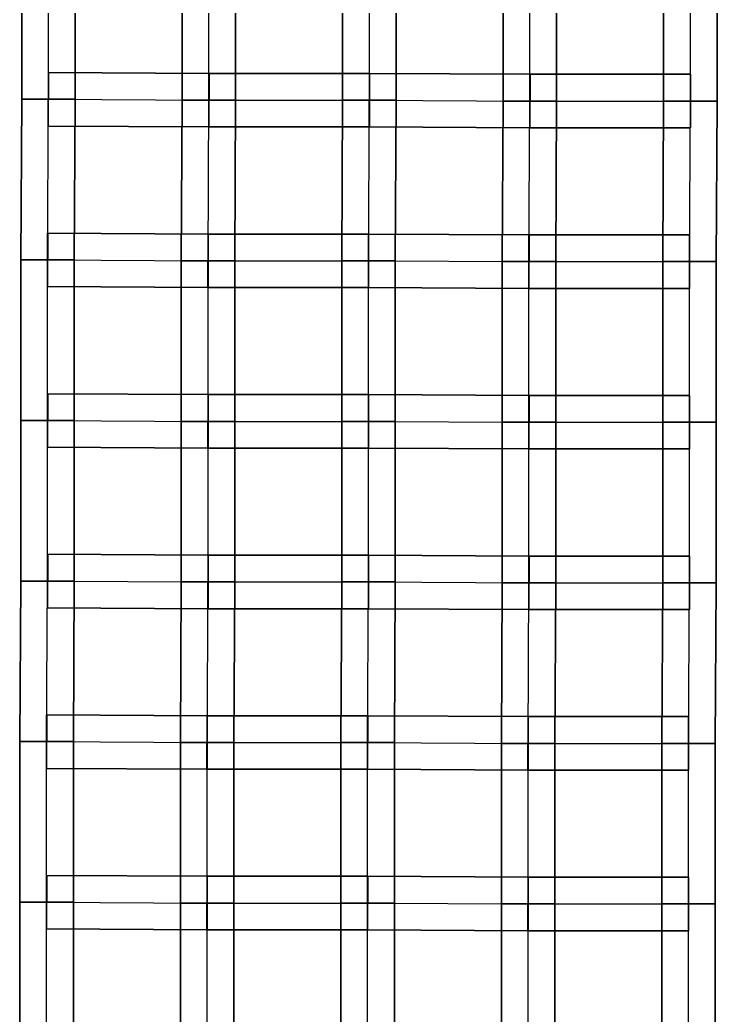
# Model space of a CAD drawing. Extents: x -300 to 609, y -118 to 2027.
# Drawn here: x -298.2 to -220, y 844.6 to 956.2 of the extents above; entities that cross this region are included whole.
import ezdxf

# ---------------------------------------------------------------- set-up
doc = ezdxf.new("R2010")
doc.units = 0

msp = doc.modelspace()

# ---------------------------------------------------------------- linework, layer by layer
at = {"layer": 'TUNNELS'}
for points in [[(-298, 947.3, -1.5), (-292, 947.3, -1.5), (-292, 965.3, -1.5), (-298, 965.3, -1.5)], [(-292, 947.3, 1.5), (-298, 947.3, 1.5), (-298, 965.3, 1.5), (-292, 965.3, 1.5)], [(-298, 947.3, 1.5), (-298, 947.3, -1.5), (-298, 965.3, -1.5), (-298, 965.3, 1.5)], [(-292, 947.3, -1.5), (-292, 947.3, 1.5), (-292, 965.3, 1.5), (-292, 965.3, -1.5)], [(-280, 947.2, -1.5), (-274, 947.2, -1.5), (-274, 965.2, -1.5), (-280, 965.2, -1.5)], [(-274, 947.2, 1.5), (-280, 947.2, 1.5), (-280, 965.2, 1.5), (-274, 965.2, 1.5)], [(-280, 947.2, 1.5), (-280, 947.2, -1.5), (-280, 965.2, -1.5), (-280, 965.2, 1.5)], [(-274, 947.2, -1.5), (-274, 947.2, 1.5), (-274, 965.2, 1.5), (-274, 965.2, -1.5)], [(-262, 947.2, -1.5), (-256, 947.2, -1.5), (-256, 965.2, -1.5), (-262, 965.2, -1.5)], [(-256, 947.2, 1.5), (-262, 947.2, 1.5), (-262, 965.2, 1.5), (-256, 965.2, 1.5)], [(-262, 947.2, 1.5), (-262, 947.2, -1.5), (-262, 965.2, -1.5), (-262, 965.2, 1.5)], [(-256, 947.2, -1.5), (-256, 947.2, 1.5), (-256, 965.2, 1.5), (-256, 965.2, -1.5)], [(-244, 947.1, -1.5), (-238, 947.1, -1.5), (-238, 965.1, -1.5), (-244, 965.1, -1.5)], [(-238, 947.1, 1.5), (-244, 947.1, 1.5), (-244, 965.1, 1.5), (-238, 965.1, 1.5)], [(-244, 947.1, 1.5), (-244, 947.1, -1.5), (-244, 965.1, -1.5), (-244, 965.1, 1.5)], [(-238, 947.1, -1.5), (-238, 947.1, 1.5), (-238, 965.1, 1.5), (-238, 965.1, -1.5)], [(-226, 947.1, -1.5), (-220, 947.1, -1.5), (-220, 965.1, -1.5), (-226, 965.1, -1.5)], [(-220, 947.1, 1.5), (-226, 947.1, 1.5), (-226, 965.1, 1.5), (-220, 965.1, 1.5)], [(-226, 947.1, 1.5), (-226, 947.1, -1.5), (-226, 965.1, -1.5), (-226, 965.1, 1.5)], [(-220, 947.1, -1.5), (-220, 947.1, 1.5), (-220, 965.1, 1.5), (-220, 965.1, -1.5)], [(-294.9833, 950.3, -1.5), (-295.0167, 944.3, -1.5), (-277.0167, 944.2, -1.5), (-276.9833, 950.2, -1.5)], [(-295.0167, 944.3, 1.5), (-294.9833, 950.3, 1.5), (-276.9833, 950.2, 1.5), (-277.0167, 944.2, 1.5)], [(-294.9833, 950.3, -1.5), (-295.0167, 944.3, -1.5), (-295.0167, 944.3, 1.5), (-294.9833, 950.3, 1.5)], [(-294.9833, 950.3, 1.5), (-294.9833, 950.3, -1.5), (-276.9833, 950.2, -1.5), (-276.9833, 950.2, 1.5)], [(-276.9833, 950.2, -1.5), (-276.9833, 950.2, 1.5), (-277.0167, 944.2, 1.5), (-277.0167, 944.2, -1.5)], [(-277, 950.2, -1.5), (-277, 944.2, -1.5), (-259, 944.2, -1.5), (-259, 950.2, -1.5)], [(-277, 944.2, 1.5), (-277, 950.2, 1.5), (-259, 950.2, 1.5), (-259, 944.2, 1.5)], [(-277, 950.2, 1.5), (-277, 950.2, -1.5), (-259, 950.2, -1.5), (-259, 950.2, 1.5)], [(-277, 950.2, -1.5), (-277, 944.2, -1.5), (-277, 944.2, 1.5), (-277, 950.2, 1.5)], [(-258.9833, 950.2, -1.5), (-259.0167, 944.2, -1.5), (-241.0167, 944.1, -1.5), (-240.9833, 950.1, -1.5)], [(-259.0167, 944.2, 1.5), (-258.9833, 950.2, 1.5), (-240.9833, 950.1, 1.5), (-241.0167, 944.1, 1.5)], [(-258.9833, 950.2, -1.5), (-259.0167, 944.2, -1.5), (-259.0167, 944.2, 1.5), (-258.9833, 950.2, 1.5)], [(-259, 950.2, -1.5), (-259, 950.2, 1.5), (-259, 944.2, 1.5), (-259, 944.2, -1.5)], [(-258.9833, 950.2, 1.5), (-258.9833, 950.2, -1.5), (-240.9833, 950.1, -1.5), (-240.9833, 950.1, 1.5)], [(-240.9833, 950.1, -1.5), (-240.9833, 950.1, 1.5), (-241.0167, 944.1, 1.5), (-241.0167, 944.1, -1.5)], [(-241, 950.1, -1.5), (-241, 944.1, -1.5), (-223, 944.1, -1.5), (-223, 950.1, -1.5)], [(-241, 944.1, 1.5), (-241, 950.1, 1.5), (-223, 950.1, 1.5), (-223, 944.1, 1.5)], [(-241, 950.1, 1.5), (-241, 950.1, -1.5), (-223, 950.1, -1.5), (-223, 950.1, 1.5)], [(-241, 950.1, -1.5), (-241, 944.1, -1.5), (-241, 944.1, 1.5), (-241, 950.1, 1.5)], [(-223, 950.1, -1.5), (-223, 950.1, 1.5), (-223, 944.1, 1.5), (-223, 944.1, -1.5)], [(-298.1, 929.3167, -1.5), (-292.1, 929.2833, -1.5), (-292, 947.2833, -1.5), (-298, 947.3167, -1.5)], [(-292.1, 929.2833, 1.5), (-298.1, 929.3167, 1.5), (-298, 947.3167, 1.5), (-292, 947.2833, 1.5)], [(-298.1, 929.3167, 1.5), (-298.1, 929.3167, -1.5), (-298, 947.3167, -1.5), (-298, 947.3167, 1.5)], [(-298, 947.3167, -1.5), (-298, 947.3167, 1.5), (-292, 947.2833, 1.5), (-292, 947.2833, -1.5)], [(-298, 947.3, -1.5), (-292, 947.3, -1.5), (-292, 947.3, 1.5), (-298, 947.3, 1.5)], [(-292.1, 929.2833, -1.5), (-292.1, 929.2833, 1.5), (-292, 947.2833, 1.5), (-292, 947.2833, -1.5)], [(-280.1, 929.2167, -1.5), (-274.1, 929.1833, -1.5), (-274, 947.1833, -1.5), (-280, 947.2167, -1.5)], [(-274.1, 929.1833, 1.5), (-280.1, 929.2167, 1.5), (-280, 947.2167, 1.5), (-274, 947.1833, 1.5)], [(-280.1, 929.2167, 1.5), (-280.1, 929.2167, -1.5), (-280, 947.2167, -1.5), (-280, 947.2167, 1.5)], [(-280, 947.2167, -1.5), (-280, 947.2167, 1.5), (-274, 947.1833, 1.5), (-274, 947.1833, -1.5)], [(-280, 947.2, -1.5), (-274, 947.2, -1.5), (-274, 947.2, 1.5), (-280, 947.2, 1.5)], [(-274.1, 929.1833, -1.5), (-274.1, 929.1833, 1.5), (-274, 947.1833, 1.5), (-274, 947.1833, -1.5)], [(-262.1, 929.2167, -1.5), (-256.1, 929.1833, -1.5), (-256, 947.1833, -1.5), (-262, 947.2167, -1.5)], [(-256.1, 929.1833, 1.5), (-262.1, 929.2167, 1.5), (-262, 947.2167, 1.5), (-256, 947.1833, 1.5)], [(-262.1, 929.2167, 1.5), (-262.1, 929.2167, -1.5), (-262, 947.2167, -1.5), (-262, 947.2167, 1.5)], [(-262, 947.2167, -1.5), (-262, 947.2167, 1.5), (-256, 947.1833, 1.5), (-256, 947.1833, -1.5)], [(-262, 947.2, -1.5), (-256, 947.2, -1.5), (-256, 947.2, 1.5), (-262, 947.2, 1.5)], [(-256.1, 929.1833, -1.5), (-256.1, 929.1833, 1.5), (-256, 947.1833, 1.5), (-256, 947.1833, -1.5)], [(-244.1, 929.1167, -1.5), (-238.1, 929.0833, -1.5), (-238, 947.0833, -1.5), (-244, 947.1167, -1.5)], [(-238.1, 929.0833, 1.5), (-244.1, 929.1167, 1.5), (-244, 947.1167, 1.5), (-238, 947.0833, 1.5)], [(-244.1, 929.1167, 1.5), (-244.1, 929.1167, -1.5), (-244, 947.1167, -1.5), (-244, 947.1167, 1.5)], [(-244, 947.1167, -1.5), (-244, 947.1167, 1.5), (-238, 947.0833, 1.5), (-238, 947.0833, -1.5)], [(-244, 947.1, -1.5), (-238, 947.1, -1.5), (-238, 947.1, 1.5), (-244, 947.1, 1.5)], [(-238.1, 929.0833, -1.5), (-238.1, 929.0833, 1.5), (-238, 947.0833, 1.5), (-238, 947.0833, -1.5)], [(-226.1, 929.1167, -1.5), (-220.1, 929.0833, -1.5), (-220, 947.0833, -1.5), (-226, 947.1167, -1.5)], [(-220.1, 929.0833, 1.5), (-226.1, 929.1167, 1.5), (-226, 947.1167, 1.5), (-220, 947.0833, 1.5)], [(-226.1, 929.1167, 1.5), (-226.1, 929.1167, -1.5), (-226, 947.1167, -1.5), (-226, 947.1167, 1.5)], [(-226, 947.1167, -1.5), (-226, 947.1167, 1.5), (-220, 947.0833, 1.5), (-220, 947.0833, -1.5)], [(-226, 947.1, -1.5), (-220, 947.1, -1.5), (-220, 947.1, 1.5), (-226, 947.1, 1.5)], [(-220.1, 929.0833, -1.5), (-220.1, 929.0833, 1.5), (-220, 947.0833, 1.5), (-220, 947.0833, -1.5)], [(-295.0167, 944.3, -1.5), (-295.0167, 944.3, 1.5), (-277.0167, 944.2, 1.5), (-277.0167, 944.2, -1.5)], [(-277, 944.2, -1.5), (-277, 944.2, 1.5), (-259, 944.2, 1.5), (-259, 944.2, -1.5)], [(-259.0167, 944.2, -1.5), (-259.0167, 944.2, 1.5), (-241.0167, 944.1, 1.5), (-241.0167, 944.1, -1.5)], [(-241, 944.1, -1.5), (-241, 944.1, 1.5), (-223, 944.1, 1.5), (-223, 944.1, -1.5)], [(-295.0833, 932.3, -1.5), (-295.1167, 926.3, -1.5), (-277.1167, 926.2, -1.5), (-277.0833, 932.2, -1.5)], [(-295.1167, 926.3, 1.5), (-295.0833, 932.3, 1.5), (-277.0833, 932.2, 1.5), (-277.1167, 926.2, 1.5)], [(-295.0833, 932.3, -1.5), (-295.1167, 926.3, -1.5), (-295.1167, 926.3, 1.5), (-295.0833, 932.3, 1.5)], [(-295.0833, 932.3, 1.5), (-295.0833, 932.3, -1.5), (-277.0833, 932.2, -1.5), (-277.0833, 932.2, 1.5)], [(-277.0833, 932.2, -1.5), (-277.0833, 932.2, 1.5), (-277.1167, 926.2, 1.5), (-277.1167, 926.2, -1.5)], [(-277.1, 932.2, -1.5), (-277.1, 926.2, -1.5), (-259.1, 926.2, -1.5), (-259.1, 932.2, -1.5)], [(-277.1, 926.2, 1.5), (-277.1, 932.2, 1.5), (-259.1, 932.2, 1.5), (-259.1, 926.2, 1.5)], [(-277.1, 932.2, 1.5), (-277.1, 932.2, -1.5), (-259.1, 932.2, -1.5), (-259.1, 932.2, 1.5)], [(-277.1, 932.2, -1.5), (-277.1, 926.2, -1.5), (-277.1, 926.2, 1.5), (-277.1, 932.2, 1.5)], [(-259.0833, 932.2, -1.5), (-259.1167, 926.2, -1.5), (-241.1167, 926.1, -1.5), (-241.0833, 932.1, -1.5)], [(-259.1167, 926.2, 1.5), (-259.0833, 932.2, 1.5), (-241.0833, 932.1, 1.5), (-241.1167, 926.1, 1.5)], [(-259.0833, 932.2, -1.5), (-259.1167, 926.2, -1.5), (-259.1167, 926.2, 1.5), (-259.0833, 932.2, 1.5)], [(-259.1, 932.2, -1.5), (-259.1, 932.2, 1.5), (-259.1, 926.2, 1.5), (-259.1, 926.2, -1.5)], [(-259.0833, 932.2, 1.5), (-259.0833, 932.2, -1.5), (-241.0833, 932.1, -1.5), (-241.0833, 932.1, 1.5)], [(-241.0833, 932.1, -1.5), (-241.0833, 932.1, 1.5), (-241.1167, 926.1, 1.5), (-241.1167, 926.1, -1.5)], [(-241.1, 932.1, -1.5), (-241.1, 926.1, -1.5), (-223.1, 926.1, -1.5), (-223.1, 932.1, -1.5)], [(-241.1, 926.1, 1.5), (-241.1, 932.1, 1.5), (-223.1, 932.1, 1.5), (-223.1, 926.1, 1.5)], [(-241.1, 932.1, 1.5), (-241.1, 932.1, -1.5), (-223.1, 932.1, -1.5), (-223.1, 932.1, 1.5)], [(-241.1, 932.1, -1.5), (-241.1, 926.1, -1.5), (-241.1, 926.1, 1.5), (-241.1, 932.1, 1.5)], [(-223.1, 932.1, -1.5), (-223.1, 932.1, 1.5), (-223.1, 926.1, 1.5), (-223.1, 926.1, -1.5)], [(-298.1, 929.3167, -1.5), (-292.1, 929.2833, -1.5), (-292.1, 929.2833, 1.5), (-298.1, 929.3167, 1.5)], [(-298.1, 911.3, -1.5), (-292.1, 911.3, -1.5), (-292.1, 929.3, -1.5), (-298.1, 929.3, -1.5)], [(-292.1, 911.3, 1.5), (-298.1, 911.3, 1.5), (-298.1, 929.3, 1.5), (-292.1, 929.3, 1.5)], [(-298.1, 911.3, 1.5), (-298.1, 911.3, -1.5), (-298.1, 929.3, -1.5), (-298.1, 929.3, 1.5)], [(-298.1, 929.3, -1.5), (-298.1, 929.3, 1.5), (-292.1, 929.3, 1.5), (-292.1, 929.3, -1.5)], [(-292.1, 911.3, -1.5), (-292.1, 911.3, 1.5), (-292.1, 929.3, 1.5), (-292.1, 929.3, -1.5)], [(-280.1, 929.2167, -1.5), (-274.1, 929.1833, -1.5), (-274.1, 929.1833, 1.5), (-280.1, 929.2167, 1.5)], [(-280.1, 911.2, -1.5), (-274.1, 911.2, -1.5), (-274.1, 929.2, -1.5), (-280.1, 929.2, -1.5)], [(-274.1, 911.2, 1.5), (-280.1, 911.2, 1.5), (-280.1, 929.2, 1.5), (-274.1, 929.2, 1.5)], [(-280.1, 911.2, 1.5), (-280.1, 911.2, -1.5), (-280.1, 929.2, -1.5), (-280.1, 929.2, 1.5)], [(-280.1, 929.2, -1.5), (-280.1, 929.2, 1.5), (-274.1, 929.2, 1.5), (-274.1, 929.2, -1.5)], [(-274.1, 911.2, -1.5), (-274.1, 911.2, 1.5), (-274.1, 929.2, 1.5), (-274.1, 929.2, -1.5)], [(-262.1, 929.2167, -1.5), (-256.1, 929.1833, -1.5), (-256.1, 929.1833, 1.5), (-262.1, 929.2167, 1.5)], [(-262.1, 911.2, -1.5), (-256.1, 911.2, -1.5), (-256.1, 929.2, -1.5), (-262.1, 929.2, -1.5)], [(-256.1, 911.2, 1.5), (-262.1, 911.2, 1.5), (-262.1, 929.2, 1.5), (-256.1, 929.2, 1.5)], [(-262.1, 911.2, 1.5), (-262.1, 911.2, -1.5), (-262.1, 929.2, -1.5), (-262.1, 929.2, 1.5)], [(-262.1, 929.2, -1.5), (-262.1, 929.2, 1.5), (-256.1, 929.2, 1.5), (-256.1, 929.2, -1.5)], [(-256.1, 911.2, -1.5), (-256.1, 911.2, 1.5), (-256.1, 929.2, 1.5), (-256.1, 929.2, -1.5)], [(-244.1, 929.1167, -1.5), (-238.1, 929.0833, -1.5), (-238.1, 929.0833, 1.5), (-244.1, 929.1167, 1.5)], [(-244.1, 911.1, -1.5), (-238.1, 911.1, -1.5), (-238.1, 929.1, -1.5), (-244.1, 929.1, -1.5)], [(-238.1, 911.1, 1.5), (-244.1, 911.1, 1.5), (-244.1, 929.1, 1.5), (-238.1, 929.1, 1.5)], [(-244.1, 911.1, 1.5), (-244.1, 911.1, -1.5), (-244.1, 929.1, -1.5), (-244.1, 929.1, 1.5)], [(-244.1, 929.1, -1.5), (-244.1, 929.1, 1.5), (-238.1, 929.1, 1.5), (-238.1, 929.1, -1.5)], [(-238.1, 911.1, -1.5), (-238.1, 911.1, 1.5), (-238.1, 929.1, 1.5), (-238.1, 929.1, -1.5)], [(-226.1, 929.1167, -1.5), (-220.1, 929.0833, -1.5), (-220.1, 929.0833, 1.5), (-226.1, 929.1167, 1.5)], [(-226.1, 911.1, -1.5), (-220.1, 911.1, -1.5), (-220.1, 929.1, -1.5), (-226.1, 929.1, -1.5)], [(-220.1, 911.1, 1.5), (-226.1, 911.1, 1.5), (-226.1, 929.1, 1.5), (-220.1, 929.1, 1.5)], [(-226.1, 911.1, 1.5), (-226.1, 911.1, -1.5), (-226.1, 929.1, -1.5), (-226.1, 929.1, 1.5)], [(-226.1, 929.1, -1.5), (-226.1, 929.1, 1.5), (-220.1, 929.1, 1.5), (-220.1, 929.1, -1.5)], [(-220.1, 911.1, -1.5), (-220.1, 911.1, 1.5), (-220.1, 929.1, 1.5), (-220.1, 929.1, -1.5)], [(-295.1167, 926.3, -1.5), (-295.1167, 926.3, 1.5), (-277.1167, 926.2, 1.5), (-277.1167, 926.2, -1.5)], [(-277.1, 926.2, -1.5), (-277.1, 926.2, 1.5), (-259.1, 926.2, 1.5), (-259.1, 926.2, -1.5)], [(-259.1167, 926.2, -1.5), (-259.1167, 926.2, 1.5), (-241.1167, 926.1, 1.5), (-241.1167, 926.1, -1.5)], [(-241.1, 926.1, -1.5), (-241.1, 926.1, 1.5), (-223.1, 926.1, 1.5), (-223.1, 926.1, -1.5)], [(-295.0833, 914.3, -1.5), (-295.1167, 908.3, -1.5), (-277.1167, 908.2, -1.5), (-277.0833, 914.2, -1.5)], [(-295.1167, 908.3, 1.5), (-295.0833, 914.3, 1.5), (-277.0833, 914.2, 1.5), (-277.1167, 908.2, 1.5)], [(-295.0833, 914.3, -1.5), (-295.1167, 908.3, -1.5), (-295.1167, 908.3, 1.5), (-295.0833, 914.3, 1.5)], [(-295.0833, 914.3, 1.5), (-295.0833, 914.3, -1.5), (-277.0833, 914.2, -1.5), (-277.0833, 914.2, 1.5)], [(-277.0833, 914.2, -1.5), (-277.0833, 914.2, 1.5), (-277.1167, 908.2, 1.5), (-277.1167, 908.2, -1.5)], [(-277.1, 914.2, -1.5), (-277.1, 908.2, -1.5), (-259.1, 908.2, -1.5), (-259.1, 914.2, -1.5)], [(-277.1, 908.2, 1.5), (-277.1, 914.2, 1.5), (-259.1, 914.2, 1.5), (-259.1, 908.2, 1.5)], [(-277.1, 914.2, 1.5), (-277.1, 914.2, -1.5), (-259.1, 914.2, -1.5), (-259.1, 914.2, 1.5)], [(-277.1, 914.2, -1.5), (-277.1, 908.2, -1.5), (-277.1, 908.2, 1.5), (-277.1, 914.2, 1.5)], [(-259.0833, 914.2, -1.5), (-259.1167, 908.2, -1.5), (-241.1167, 908.1, -1.5), (-241.0833, 914.1, -1.5)], [(-259.1167, 908.2, 1.5), (-259.0833, 914.2, 1.5), (-241.0833, 914.1, 1.5), (-241.1167, 908.1, 1.5)], [(-259.0833, 914.2, -1.5), (-259.1167, 908.2, -1.5), (-259.1167, 908.2, 1.5), (-259.0833, 914.2, 1.5)], [(-259.1, 914.2, -1.5), (-259.1, 914.2, 1.5), (-259.1, 908.2, 1.5), (-259.1, 908.2, -1.5)], [(-259.0833, 914.2, 1.5), (-259.0833, 914.2, -1.5), (-241.0833, 914.1, -1.5), (-241.0833, 914.1, 1.5)], [(-241.0833, 914.1, -1.5), (-241.0833, 914.1, 1.5), (-241.1167, 908.1, 1.5), (-241.1167, 908.1, -1.5)], [(-241.1, 914.1, -1.5), (-241.1, 908.1, -1.5), (-223.1, 908.1, -1.5), (-223.1, 914.1, -1.5)], [(-241.1, 908.1, 1.5), (-241.1, 914.1, 1.5), (-223.1, 914.1, 1.5), (-223.1, 908.1, 1.5)], [(-241.1, 914.1, 1.5), (-241.1, 914.1, -1.5), (-223.1, 914.1, -1.5), (-223.1, 914.1, 1.5)], [(-241.1, 914.1, -1.5), (-241.1, 908.1, -1.5), (-241.1, 908.1, 1.5), (-241.1, 914.1, 1.5)], [(-223.1, 914.1, -1.5), (-223.1, 914.1, 1.5), (-223.1, 908.1, 1.5), (-223.1, 908.1, -1.5)], [(-298.1, 893.3, -1.5), (-292.1, 893.3, -1.5), (-292.1, 911.3, -1.5), (-298.1, 911.3, -1.5)], [(-292.1, 893.3, 1.5), (-298.1, 893.3, 1.5), (-298.1, 911.3, 1.5), (-292.1, 911.3, 1.5)], [(-298.1, 893.3, 1.5), (-298.1, 893.3, -1.5), (-298.1, 911.3, -1.5), (-298.1, 911.3, 1.5)], [(-298.1, 911.3, -1.5), (-298.1, 911.3, 1.5), (-292.1, 911.3, 1.5), (-292.1, 911.3, -1.5)], [(-298.1, 911.3, -1.5), (-292.1, 911.3, -1.5), (-292.1, 911.3, 1.5), (-298.1, 911.3, 1.5)], [(-292.1, 893.3, -1.5), (-292.1, 893.3, 1.5), (-292.1, 911.3, 1.5), (-292.1, 911.3, -1.5)], [(-280.1, 893.2, -1.5), (-274.1, 893.2, -1.5), (-274.1, 911.2, -1.5), (-280.1, 911.2, -1.5)], [(-274.1, 893.2, 1.5), (-280.1, 893.2, 1.5), (-280.1, 911.2, 1.5), (-274.1, 911.2, 1.5)], [(-280.1, 893.2, 1.5), (-280.1, 893.2, -1.5), (-280.1, 911.2, -1.5), (-280.1, 911.2, 1.5)], [(-280.1, 911.2, -1.5), (-280.1, 911.2, 1.5), (-274.1, 911.2, 1.5), (-274.1, 911.2, -1.5)], [(-280.1, 911.2, -1.5), (-274.1, 911.2, -1.5), (-274.1, 911.2, 1.5), (-280.1, 911.2, 1.5)], [(-274.1, 893.2, -1.5), (-274.1, 893.2, 1.5), (-274.1, 911.2, 1.5), (-274.1, 911.2, -1.5)], [(-262.1, 893.2, -1.5), (-256.1, 893.2, -1.5), (-256.1, 911.2, -1.5), (-262.1, 911.2, -1.5)], [(-256.1, 893.2, 1.5), (-262.1, 893.2, 1.5), (-262.1, 911.2, 1.5), (-256.1, 911.2, 1.5)], [(-262.1, 893.2, 1.5), (-262.1, 893.2, -1.5), (-262.1, 911.2, -1.5), (-262.1, 911.2, 1.5)], [(-262.1, 911.2, -1.5), (-262.1, 911.2, 1.5), (-256.1, 911.2, 1.5), (-256.1, 911.2, -1.5)], [(-262.1, 911.2, -1.5), (-256.1, 911.2, -1.5), (-256.1, 911.2, 1.5), (-262.1, 911.2, 1.5)], [(-256.1, 893.2, -1.5), (-256.1, 893.2, 1.5), (-256.1, 911.2, 1.5), (-256.1, 911.2, -1.5)], [(-244.1, 893.1, -1.5), (-238.1, 893.1, -1.5), (-238.1, 911.1, -1.5), (-244.1, 911.1, -1.5)], [(-238.1, 893.1, 1.5), (-244.1, 893.1, 1.5), (-244.1, 911.1, 1.5), (-238.1, 911.1, 1.5)], [(-244.1, 893.1, 1.5), (-244.1, 893.1, -1.5), (-244.1, 911.1, -1.5), (-244.1, 911.1, 1.5)], [(-244.1, 911.1, -1.5), (-244.1, 911.1, 1.5), (-238.1, 911.1, 1.5), (-238.1, 911.1, -1.5)], [(-244.1, 911.1, -1.5), (-238.1, 911.1, -1.5), (-238.1, 911.1, 1.5), (-244.1, 911.1, 1.5)], [(-238.1, 893.1, -1.5), (-238.1, 893.1, 1.5), (-238.1, 911.1, 1.5), (-238.1, 911.1, -1.5)], [(-226.1, 893.1, -1.5), (-220.1, 893.1, -1.5), (-220.1, 911.1, -1.5), (-226.1, 911.1, -1.5)], [(-220.1, 893.1, 1.5), (-226.1, 893.1, 1.5), (-226.1, 911.1, 1.5), (-220.1, 911.1, 1.5)], [(-226.1, 893.1, 1.5), (-226.1, 893.1, -1.5), (-226.1, 911.1, -1.5), (-226.1, 911.1, 1.5)], [(-226.1, 911.1, -1.5), (-226.1, 911.1, 1.5), (-220.1, 911.1, 1.5), (-220.1, 911.1, -1.5)], [(-226.1, 911.1, -1.5), (-220.1, 911.1, -1.5), (-220.1, 911.1, 1.5), (-226.1, 911.1, 1.5)], [(-220.1, 893.1, -1.5), (-220.1, 893.1, 1.5), (-220.1, 911.1, 1.5), (-220.1, 911.1, -1.5)], [(-295.1167, 908.3, -1.5), (-295.1167, 908.3, 1.5), (-277.1167, 908.2, 1.5), (-277.1167, 908.2, -1.5)], [(-277.1, 908.2, -1.5), (-277.1, 908.2, 1.5), (-259.1, 908.2, 1.5), (-259.1, 908.2, -1.5)], [(-259.1167, 908.2, -1.5), (-259.1167, 908.2, 1.5), (-241.1167, 908.1, 1.5), (-241.1167, 908.1, -1.5)], [(-241.1, 908.1, -1.5), (-241.1, 908.1, 1.5), (-223.1, 908.1, 1.5), (-223.1, 908.1, -1.5)], [(-295.0833, 896.3, -1.5), (-295.1167, 890.3, -1.5), (-277.1167, 890.2, -1.5), (-277.0833, 896.2, -1.5)], [(-295.1167, 890.3, 1.5), (-295.0833, 896.3, 1.5), (-277.0833, 896.2, 1.5), (-277.1167, 890.2, 1.5)], [(-295.0833, 896.3, -1.5), (-295.1167, 890.3, -1.5), (-295.1167, 890.3, 1.5), (-295.0833, 896.3, 1.5)], [(-295.0833, 896.3, 1.5), (-295.0833, 896.3, -1.5), (-277.0833, 896.2, -1.5), (-277.0833, 896.2, 1.5)], [(-277.0833, 896.2, -1.5), (-277.0833, 896.2, 1.5), (-277.1167, 890.2, 1.5), (-277.1167, 890.2, -1.5)], [(-277.1, 896.2, -1.5), (-277.1, 890.2, -1.5), (-259.1, 890.2, -1.5), (-259.1, 896.2, -1.5)], [(-277.1, 890.2, 1.5), (-277.1, 896.2, 1.5), (-259.1, 896.2, 1.5), (-259.1, 890.2, 1.5)], [(-277.1, 896.2, 1.5), (-277.1, 896.2, -1.5), (-259.1, 896.2, -1.5), (-259.1, 896.2, 1.5)], [(-277.1, 896.2, -1.5), (-277.1, 890.2, -1.5), (-277.1, 890.2, 1.5), (-277.1, 896.2, 1.5)], [(-259.0833, 896.2, -1.5), (-259.1167, 890.2, -1.5), (-241.1167, 890.1, -1.5), (-241.0833, 896.1, -1.5)], [(-259.1167, 890.2, 1.5), (-259.0833, 896.2, 1.5), (-241.0833, 896.1, 1.5), (-241.1167, 890.1, 1.5)], [(-259.0833, 896.2, -1.5), (-259.1167, 890.2, -1.5), (-259.1167, 890.2, 1.5), (-259.0833, 896.2, 1.5)], [(-259.1, 896.2, -1.5), (-259.1, 896.2, 1.5), (-259.1, 890.2, 1.5), (-259.1, 890.2, -1.5)], [(-259.0833, 896.2, 1.5), (-259.0833, 896.2, -1.5), (-241.0833, 896.1, -1.5), (-241.0833, 896.1, 1.5)], [(-241.0833, 896.1, -1.5), (-241.0833, 896.1, 1.5), (-241.1167, 890.1, 1.5), (-241.1167, 890.1, -1.5)], [(-241.1, 896.1, -1.5), (-241.1, 890.1, -1.5), (-223.1, 890.1, -1.5), (-223.1, 896.1, -1.5)], [(-241.1, 890.1, 1.5), (-241.1, 896.1, 1.5), (-223.1, 896.1, 1.5), (-223.1, 890.1, 1.5)], [(-241.1, 896.1, 1.5), (-241.1, 896.1, -1.5), (-223.1, 896.1, -1.5), (-223.1, 896.1, 1.5)], [(-241.1, 896.1, -1.5), (-241.1, 890.1, -1.5), (-241.1, 890.1, 1.5), (-241.1, 896.1, 1.5)], [(-223.1, 896.1, -1.5), (-223.1, 896.1, 1.5), (-223.1, 890.1, 1.5), (-223.1, 890.1, -1.5)], [(-298.2, 875.3167, -1.5), (-292.2, 875.2833, -1.5), (-292.1, 893.2833, -1.5), (-298.1, 893.3167, -1.5)], [(-292.2, 875.2833, 1.5), (-298.2, 875.3167, 1.5), (-298.1, 893.3167, 1.5), (-292.1, 893.2833, 1.5)], [(-298.2, 875.3167, 1.5), (-298.2, 875.3167, -1.5), (-298.1, 893.3167, -1.5), (-298.1, 893.3167, 1.5)], [(-298.1, 893.3167, -1.5), (-298.1, 893.3167, 1.5), (-292.1, 893.2833, 1.5), (-292.1, 893.2833, -1.5)], [(-298.1, 893.3, -1.5), (-292.1, 893.3, -1.5), (-292.1, 893.3, 1.5), (-298.1, 893.3, 1.5)], [(-292.2, 875.2833, -1.5), (-292.2, 875.2833, 1.5), (-292.1, 893.2833, 1.5), (-292.1, 893.2833, -1.5)], [(-280.2, 875.2167, -1.5), (-274.2, 875.1833, -1.5), (-274.1, 893.1833, -1.5), (-280.1, 893.2167, -1.5)], [(-274.2, 875.1833, 1.5), (-280.2, 875.2167, 1.5), (-280.1, 893.2167, 1.5), (-274.1, 893.1833, 1.5)], [(-280.2, 875.2167, 1.5), (-280.2, 875.2167, -1.5), (-280.1, 893.2167, -1.5), (-280.1, 893.2167, 1.5)], [(-280.1, 893.2167, -1.5), (-280.1, 893.2167, 1.5), (-274.1, 893.1833, 1.5), (-274.1, 893.1833, -1.5)], [(-280.1, 893.2, -1.5), (-274.1, 893.2, -1.5), (-274.1, 893.2, 1.5), (-280.1, 893.2, 1.5)], [(-274.2, 875.1833, -1.5), (-274.2, 875.1833, 1.5), (-274.1, 893.1833, 1.5), (-274.1, 893.1833, -1.5)], [(-262.2, 875.2167, -1.5), (-256.2, 875.1833, -1.5), (-256.1, 893.1833, -1.5), (-262.1, 893.2167, -1.5)], [(-256.2, 875.1833, 1.5), (-262.2, 875.2167, 1.5), (-262.1, 893.2167, 1.5), (-256.1, 893.1833, 1.5)], [(-262.2, 875.2167, 1.5), (-262.2, 875.2167, -1.5), (-262.1, 893.2167, -1.5), (-262.1, 893.2167, 1.5)], [(-262.1, 893.2167, -1.5), (-262.1, 893.2167, 1.5), (-256.1, 893.1833, 1.5), (-256.1, 893.1833, -1.5)], [(-262.1, 893.2, -1.5), (-256.1, 893.2, -1.5), (-256.1, 893.2, 1.5), (-262.1, 893.2, 1.5)], [(-256.2, 875.1833, -1.5), (-256.2, 875.1833, 1.5), (-256.1, 893.1833, 1.5), (-256.1, 893.1833, -1.5)], [(-244.2, 875.1167, -1.5), (-238.2, 875.0833, -1.5), (-238.1, 893.0833, -1.5), (-244.1, 893.1167, -1.5)], [(-238.2, 875.0833, 1.5), (-244.2, 875.1167, 1.5), (-244.1, 893.1167, 1.5), (-238.1, 893.0833, 1.5)], [(-244.2, 875.1167, 1.5), (-244.2, 875.1167, -1.5), (-244.1, 893.1167, -1.5), (-244.1, 893.1167, 1.5)], [(-244.1, 893.1167, -1.5), (-244.1, 893.1167, 1.5), (-238.1, 893.0833, 1.5), (-238.1, 893.0833, -1.5)], [(-244.1, 893.1, -1.5), (-238.1, 893.1, -1.5), (-238.1, 893.1, 1.5), (-244.1, 893.1, 1.5)], [(-238.2, 875.0833, -1.5), (-238.2, 875.0833, 1.5), (-238.1, 893.0833, 1.5), (-238.1, 893.0833, -1.5)], [(-226.2, 875.1167, -1.5), (-220.2, 875.0833, -1.5), (-220.1, 893.0833, -1.5), (-226.1, 893.1167, -1.5)], [(-220.2, 875.0833, 1.5), (-226.2, 875.1167, 1.5), (-226.1, 893.1167, 1.5), (-220.1, 893.0833, 1.5)], [(-226.2, 875.1167, 1.5), (-226.2, 875.1167, -1.5), (-226.1, 893.1167, -1.5), (-226.1, 893.1167, 1.5)], [(-226.1, 893.1167, -1.5), (-226.1, 893.1167, 1.5), (-220.1, 893.0833, 1.5), (-220.1, 893.0833, -1.5)], [(-226.1, 893.1, -1.5), (-220.1, 893.1, -1.5), (-220.1, 893.1, 1.5), (-226.1, 893.1, 1.5)], [(-220.2, 875.0833, -1.5), (-220.2, 875.0833, 1.5), (-220.1, 893.0833, 1.5), (-220.1, 893.0833, -1.5)], [(-295.1167, 890.3, -1.5), (-295.1167, 890.3, 1.5), (-277.1167, 890.2, 1.5), (-277.1167, 890.2, -1.5)], [(-277.1, 890.2, -1.5), (-277.1, 890.2, 1.5), (-259.1, 890.2, 1.5), (-259.1, 890.2, -1.5)], [(-259.1167, 890.2, -1.5), (-259.1167, 890.2, 1.5), (-241.1167, 890.1, 1.5), (-241.1167, 890.1, -1.5)], [(-241.1, 890.1, -1.5), (-241.1, 890.1, 1.5), (-223.1, 890.1, 1.5), (-223.1, 890.1, -1.5)], [(-295.1833, 878.3, -1.5), (-295.2167, 872.3, -1.5), (-277.2167, 872.2, -1.5), (-277.1833, 878.2, -1.5)], [(-295.2167, 872.3, 1.5), (-295.1833, 878.3, 1.5), (-277.1833, 878.2, 1.5), (-277.2167, 872.2, 1.5)], [(-295.1833, 878.3, -1.5), (-295.2167, 872.3, -1.5), (-295.2167, 872.3, 1.5), (-295.1833, 878.3, 1.5)], [(-295.1833, 878.3, 1.5), (-295.1833, 878.3, -1.5), (-277.1833, 878.2, -1.5), (-277.1833, 878.2, 1.5)], [(-277.1833, 878.2, -1.5), (-277.1833, 878.2, 1.5), (-277.2167, 872.2, 1.5), (-277.2167, 872.2, -1.5)], [(-277.2, 878.2, -1.5), (-277.2, 872.2, -1.5), (-259.2, 872.2, -1.5), (-259.2, 878.2, -1.5)], [(-277.2, 872.2, 1.5), (-277.2, 878.2, 1.5), (-259.2, 878.2, 1.5), (-259.2, 872.2, 1.5)], [(-277.2, 878.2, 1.5), (-277.2, 878.2, -1.5), (-259.2, 878.2, -1.5), (-259.2, 878.2, 1.5)], [(-277.2, 878.2, -1.5), (-277.2, 872.2, -1.5), (-277.2, 872.2, 1.5), (-277.2, 878.2, 1.5)], [(-259.1833, 878.2, -1.5), (-259.2167, 872.2, -1.5), (-241.2167, 872.1, -1.5), (-241.1833, 878.1, -1.5)], [(-259.2167, 872.2, 1.5), (-259.1833, 878.2, 1.5), (-241.1833, 878.1, 1.5), (-241.2167, 872.1, 1.5)], [(-259.1833, 878.2, -1.5), (-259.2167, 872.2, -1.5), (-259.2167, 872.2, 1.5), (-259.1833, 878.2, 1.5)], [(-259.2, 878.2, -1.5), (-259.2, 878.2, 1.5), (-259.2, 872.2, 1.5), (-259.2, 872.2, -1.5)], [(-259.1833, 878.2, 1.5), (-259.1833, 878.2, -1.5), (-241.1833, 878.1, -1.5), (-241.1833, 878.1, 1.5)], [(-241.1833, 878.1, -1.5), (-241.1833, 878.1, 1.5), (-241.2167, 872.1, 1.5), (-241.2167, 872.1, -1.5)], [(-241.2, 878.1, -1.5), (-241.2, 872.1, -1.5), (-223.2, 872.1, -1.5), (-223.2, 878.1, -1.5)], [(-241.2, 872.1, 1.5), (-241.2, 878.1, 1.5), (-223.2, 878.1, 1.5), (-223.2, 872.1, 1.5)], [(-241.2, 878.1, 1.5), (-241.2, 878.1, -1.5), (-223.2, 878.1, -1.5), (-223.2, 878.1, 1.5)], [(-241.2, 878.1, -1.5), (-241.2, 872.1, -1.5), (-241.2, 872.1, 1.5), (-241.2, 878.1, 1.5)], [(-223.2, 878.1, -1.5), (-223.2, 878.1, 1.5), (-223.2, 872.1, 1.5), (-223.2, 872.1, -1.5)], [(-298.2, 875.3167, -1.5), (-292.2, 875.2833, -1.5), (-292.2, 875.2833, 1.5), (-298.2, 875.3167, 1.5)], [(-298.2, 857.3, -1.5), (-292.2, 857.3, -1.5), (-292.2, 875.3, -1.5), (-298.2, 875.3, -1.5)], [(-292.2, 857.3, 1.5), (-298.2, 857.3, 1.5), (-298.2, 875.3, 1.5), (-292.2, 875.3, 1.5)], [(-298.2, 857.3, 1.5), (-298.2, 857.3, -1.5), (-298.2, 875.3, -1.5), (-298.2, 875.3, 1.5)], [(-298.2, 875.3, -1.5), (-298.2, 875.3, 1.5), (-292.2, 875.3, 1.5), (-292.2, 875.3, -1.5)], [(-292.2, 857.3, -1.5), (-292.2, 857.3, 1.5), (-292.2, 875.3, 1.5), (-292.2, 875.3, -1.5)], [(-280.2, 875.2167, -1.5), (-274.2, 875.1833, -1.5), (-274.2, 875.1833, 1.5), (-280.2, 875.2167, 1.5)], [(-280.2, 857.2, -1.5), (-274.2, 857.2, -1.5), (-274.2, 875.2, -1.5), (-280.2, 875.2, -1.5)], [(-274.2, 857.2, 1.5), (-280.2, 857.2, 1.5), (-280.2, 875.2, 1.5), (-274.2, 875.2, 1.5)], [(-280.2, 857.2, 1.5), (-280.2, 857.2, -1.5), (-280.2, 875.2, -1.5), (-280.2, 875.2, 1.5)], [(-280.2, 875.2, -1.5), (-280.2, 875.2, 1.5), (-274.2, 875.2, 1.5), (-274.2, 875.2, -1.5)], [(-274.2, 857.2, -1.5), (-274.2, 857.2, 1.5), (-274.2, 875.2, 1.5), (-274.2, 875.2, -1.5)], [(-262.2, 875.2167, -1.5), (-256.2, 875.1833, -1.5), (-256.2, 875.1833, 1.5), (-262.2, 875.2167, 1.5)], [(-262.2, 857.2, -1.5), (-256.2, 857.2, -1.5), (-256.2, 875.2, -1.5), (-262.2, 875.2, -1.5)], [(-256.2, 857.2, 1.5), (-262.2, 857.2, 1.5), (-262.2, 875.2, 1.5), (-256.2, 875.2, 1.5)], [(-262.2, 857.2, 1.5), (-262.2, 857.2, -1.5), (-262.2, 875.2, -1.5), (-262.2, 875.2, 1.5)], [(-262.2, 875.2, -1.5), (-262.2, 875.2, 1.5), (-256.2, 875.2, 1.5), (-256.2, 875.2, -1.5)], [(-256.2, 857.2, -1.5), (-256.2, 857.2, 1.5), (-256.2, 875.2, 1.5), (-256.2, 875.2, -1.5)], [(-244.2, 875.1167, -1.5), (-238.2, 875.0833, -1.5), (-238.2, 875.0833, 1.5), (-244.2, 875.1167, 1.5)], [(-244.2, 857.1, -1.5), (-238.2, 857.1, -1.5), (-238.2, 875.1, -1.5), (-244.2, 875.1, -1.5)], [(-238.2, 857.1, 1.5), (-244.2, 857.1, 1.5), (-244.2, 875.1, 1.5), (-238.2, 875.1, 1.5)], [(-244.2, 857.1, 1.5), (-244.2, 857.1, -1.5), (-244.2, 875.1, -1.5), (-244.2, 875.1, 1.5)], [(-244.2, 875.1, -1.5), (-244.2, 875.1, 1.5), (-238.2, 875.1, 1.5), (-238.2, 875.1, -1.5)], [(-238.2, 857.1, -1.5), (-238.2, 857.1, 1.5), (-238.2, 875.1, 1.5), (-238.2, 875.1, -1.5)], [(-226.2, 875.1167, -1.5), (-220.2, 875.0833, -1.5), (-220.2, 875.0833, 1.5), (-226.2, 875.1167, 1.5)], [(-226.2, 857.1, -1.5), (-220.2, 857.1, -1.5), (-220.2, 875.1, -1.5), (-226.2, 875.1, -1.5)], [(-220.2, 857.1, 1.5), (-226.2, 857.1, 1.5), (-226.2, 875.1, 1.5), (-220.2, 875.1, 1.5)], [(-226.2, 857.1, 1.5), (-226.2, 857.1, -1.5), (-226.2, 875.1, -1.5), (-226.2, 875.1, 1.5)], [(-226.2, 875.1, -1.5), (-226.2, 875.1, 1.5), (-220.2, 875.1, 1.5), (-220.2, 875.1, -1.5)], [(-220.2, 857.1, -1.5), (-220.2, 857.1, 1.5), (-220.2, 875.1, 1.5), (-220.2, 875.1, -1.5)], [(-295.2167, 872.3, -1.5), (-295.2167, 872.3, 1.5), (-277.2167, 872.2, 1.5), (-277.2167, 872.2, -1.5)], [(-277.2, 872.2, -1.5), (-277.2, 872.2, 1.5), (-259.2, 872.2, 1.5), (-259.2, 872.2, -1.5)], [(-259.2167, 872.2, -1.5), (-259.2167, 872.2, 1.5), (-241.2167, 872.1, 1.5), (-241.2167, 872.1, -1.5)], [(-241.2, 872.1, -1.5), (-241.2, 872.1, 1.5), (-223.2, 872.1, 1.5), (-223.2, 872.1, -1.5)], [(-295.1833, 860.3, -1.5), (-295.2167, 854.3, -1.5), (-277.2167, 854.2, -1.5), (-277.1833, 860.2, -1.5)], [(-295.2167, 854.3, 1.5), (-295.1833, 860.3, 1.5), (-277.1833, 860.2, 1.5), (-277.2167, 854.2, 1.5)], [(-295.1833, 860.3, -1.5), (-295.2167, 854.3, -1.5), (-295.2167, 854.3, 1.5), (-295.1833, 860.3, 1.5)], [(-295.1833, 860.3, 1.5), (-295.1833, 860.3, -1.5), (-277.1833, 860.2, -1.5), (-277.1833, 860.2, 1.5)], [(-277.1833, 860.2, -1.5), (-277.1833, 860.2, 1.5), (-277.2167, 854.2, 1.5), (-277.2167, 854.2, -1.5)], [(-277.2, 860.2, -1.5), (-277.2, 854.2, -1.5), (-259.2, 854.2, -1.5), (-259.2, 860.2, -1.5)], [(-277.2, 854.2, 1.5), (-277.2, 860.2, 1.5), (-259.2, 860.2, 1.5), (-259.2, 854.2, 1.5)], [(-277.2, 860.2, 1.5), (-277.2, 860.2, -1.5), (-259.2, 860.2, -1.5), (-259.2, 860.2, 1.5)], [(-277.2, 860.2, -1.5), (-277.2, 854.2, -1.5), (-277.2, 854.2, 1.5), (-277.2, 860.2, 1.5)], [(-259.1833, 860.2, -1.5), (-259.2167, 854.2, -1.5), (-241.2167, 854.1, -1.5), (-241.1833, 860.1, -1.5)], [(-259.2167, 854.2, 1.5), (-259.1833, 860.2, 1.5), (-241.1833, 860.1, 1.5), (-241.2167, 854.1, 1.5)], [(-259.1833, 860.2, -1.5), (-259.2167, 854.2, -1.5), (-259.2167, 854.2, 1.5), (-259.1833, 860.2, 1.5)], [(-259.2, 860.2, -1.5), (-259.2, 860.2, 1.5), (-259.2, 854.2, 1.5), (-259.2, 854.2, -1.5)], [(-259.1833, 860.2, 1.5), (-259.1833, 860.2, -1.5), (-241.1833, 860.1, -1.5), (-241.1833, 860.1, 1.5)], [(-241.1833, 860.1, -1.5), (-241.1833, 860.1, 1.5), (-241.2167, 854.1, 1.5), (-241.2167, 854.1, -1.5)], [(-241.2, 860.1, -1.5), (-241.2, 854.1, -1.5), (-223.2, 854.1, -1.5), (-223.2, 860.1, -1.5)], [(-241.2, 854.1, 1.5), (-241.2, 860.1, 1.5), (-223.2, 860.1, 1.5), (-223.2, 854.1, 1.5)], [(-241.2, 860.1, 1.5), (-241.2, 860.1, -1.5), (-223.2, 860.1, -1.5), (-223.2, 860.1, 1.5)], [(-241.2, 860.1, -1.5), (-241.2, 854.1, -1.5), (-241.2, 854.1, 1.5), (-241.2, 860.1, 1.5)], [(-223.2, 860.1, -1.5), (-223.2, 860.1, 1.5), (-223.2, 854.1, 1.5), (-223.2, 854.1, -1.5)], [(-298.2, 839.3, -1.5), (-292.2, 839.3, -1.5), (-292.2, 857.3, -1.5), (-298.2, 857.3, -1.5)], [(-292.2, 839.3, 1.5), (-298.2, 839.3, 1.5), (-298.2, 857.3, 1.5), (-292.2, 857.3, 1.5)], [(-298.2, 839.3, 1.5), (-298.2, 839.3, -1.5), (-298.2, 857.3, -1.5), (-298.2, 857.3, 1.5)], [(-298.2, 857.3, -1.5), (-298.2, 857.3, 1.5), (-292.2, 857.3, 1.5), (-292.2, 857.3, -1.5)], [(-298.2, 857.3, -1.5), (-292.2, 857.3, -1.5), (-292.2, 857.3, 1.5), (-298.2, 857.3, 1.5)], [(-292.2, 839.3, -1.5), (-292.2, 839.3, 1.5), (-292.2, 857.3, 1.5), (-292.2, 857.3, -1.5)], [(-280.2, 839.2, -1.5), (-274.2, 839.2, -1.5), (-274.2, 857.2, -1.5), (-280.2, 857.2, -1.5)], [(-274.2, 839.2, 1.5), (-280.2, 839.2, 1.5), (-280.2, 857.2, 1.5), (-274.2, 857.2, 1.5)], [(-280.2, 839.2, 1.5), (-280.2, 839.2, -1.5), (-280.2, 857.2, -1.5), (-280.2, 857.2, 1.5)], [(-280.2, 857.2, -1.5), (-280.2, 857.2, 1.5), (-274.2, 857.2, 1.5), (-274.2, 857.2, -1.5)], [(-280.2, 857.2, -1.5), (-274.2, 857.2, -1.5), (-274.2, 857.2, 1.5), (-280.2, 857.2, 1.5)], [(-274.2, 839.2, -1.5), (-274.2, 839.2, 1.5), (-274.2, 857.2, 1.5), (-274.2, 857.2, -1.5)], [(-262.2, 839.2, -1.5), (-256.2, 839.2, -1.5), (-256.2, 857.2, -1.5), (-262.2, 857.2, -1.5)], [(-256.2, 839.2, 1.5), (-262.2, 839.2, 1.5), (-262.2, 857.2, 1.5), (-256.2, 857.2, 1.5)], [(-262.2, 839.2, 1.5), (-262.2, 839.2, -1.5), (-262.2, 857.2, -1.5), (-262.2, 857.2, 1.5)], [(-262.2, 857.2, -1.5), (-262.2, 857.2, 1.5), (-256.2, 857.2, 1.5), (-256.2, 857.2, -1.5)], [(-262.2, 857.2, -1.5), (-256.2, 857.2, -1.5), (-256.2, 857.2, 1.5), (-262.2, 857.2, 1.5)], [(-256.2, 839.2, -1.5), (-256.2, 839.2, 1.5), (-256.2, 857.2, 1.5), (-256.2, 857.2, -1.5)], [(-244.2, 839.1, -1.5), (-238.2, 839.1, -1.5), (-238.2, 857.1, -1.5), (-244.2, 857.1, -1.5)], [(-238.2, 839.1, 1.5), (-244.2, 839.1, 1.5), (-244.2, 857.1, 1.5), (-238.2, 857.1, 1.5)], [(-244.2, 839.1, 1.5), (-244.2, 839.1, -1.5), (-244.2, 857.1, -1.5), (-244.2, 857.1, 1.5)], [(-244.2, 857.1, -1.5), (-244.2, 857.1, 1.5), (-238.2, 857.1, 1.5), (-238.2, 857.1, -1.5)], [(-244.2, 857.1, -1.5), (-238.2, 857.1, -1.5), (-238.2, 857.1, 1.5), (-244.2, 857.1, 1.5)], [(-238.2, 839.1, -1.5), (-238.2, 839.1, 1.5), (-238.2, 857.1, 1.5), (-238.2, 857.1, -1.5)], [(-226.2, 839.1, -1.5), (-220.2, 839.1, -1.5), (-220.2, 857.1, -1.5), (-226.2, 857.1, -1.5)], [(-220.2, 839.1, 1.5), (-226.2, 839.1, 1.5), (-226.2, 857.1, 1.5), (-220.2, 857.1, 1.5)], [(-226.2, 839.1, 1.5), (-226.2, 839.1, -1.5), (-226.2, 857.1, -1.5), (-226.2, 857.1, 1.5)], [(-226.2, 857.1, -1.5), (-226.2, 857.1, 1.5), (-220.2, 857.1, 1.5), (-220.2, 857.1, -1.5)], [(-226.2, 857.1, -1.5), (-220.2, 857.1, -1.5), (-220.2, 857.1, 1.5), (-226.2, 857.1, 1.5)], [(-220.2, 839.1, -1.5), (-220.2, 839.1, 1.5), (-220.2, 857.1, 1.5), (-220.2, 857.1, -1.5)], [(-295.2167, 854.3, -1.5), (-295.2167, 854.3, 1.5), (-277.2167, 854.2, 1.5), (-277.2167, 854.2, -1.5)], [(-277.2, 854.2, -1.5), (-277.2, 854.2, 1.5), (-259.2, 854.2, 1.5), (-259.2, 854.2, -1.5)], [(-259.2167, 854.2, -1.5), (-259.2167, 854.2, 1.5), (-241.2167, 854.1, 1.5), (-241.2167, 854.1, -1.5)], [(-241.2, 854.1, -1.5), (-241.2, 854.1, 1.5), (-223.2, 854.1, 1.5), (-223.2, 854.1, -1.5)]]:
    msp.add_3dface(points, dxfattribs=at)
at = {"layer": 'TUNNELS_CL'}
for points in [[(-295, 947.3, 0), (-295, 965.3, 0)], [(-277, 947.2, 0), (-277, 965.2, 0)], [(-259, 947.2, 0), (-259, 965.2, 0)], [(-241, 947.1, 0), (-241, 965.1, 0)], [(-223, 947.1, 0), (-223, 965.1, 0)], [(-295.1, 929.3, 0), (-295, 947.3, 0)], [(-295, 947.3, 0), (-277, 947.2, 0)], [(-277.1, 929.2, 0), (-277, 947.2, 0)], [(-277, 947.2, 0), (-259, 947.2, 0)], [(-259.1, 929.2, 0), (-259, 947.2, 0)], [(-259, 947.2, 0), (-241, 947.1, 0)], [(-241.1, 929.1, 0), (-241, 947.1, 0)], [(-241, 947.1, 0), (-223, 947.1, 0)], [(-223.1, 929.1, 0), (-223, 947.1, 0)], [(-295.1, 911.3, 0), (-295.1, 929.3, 0)], [(-295.1, 929.3, 0), (-277.1, 929.2, 0)], [(-277.1, 911.2, 0), (-277.1, 929.2, 0)], [(-277.1, 929.2, 0), (-259.1, 929.2, 0)], [(-259.1, 911.2, 0), (-259.1, 929.2, 0)], [(-259.1, 929.2, 0), (-241.1, 929.1, 0)], [(-241.1, 911.1, 0), (-241.1, 929.1, 0)], [(-241.1, 929.1, 0), (-223.1, 929.1, 0)], [(-223.1, 911.1, 0), (-223.1, 929.1, 0)], [(-295.1, 893.3, 0), (-295.1, 911.3, 0)], [(-295.1, 911.3, 0), (-277.1, 911.2, 0)], [(-277.1, 893.2, 0), (-277.1, 911.2, 0)], [(-277.1, 911.2, 0), (-259.1, 911.2, 0)], [(-259.1, 893.2, 0), (-259.1, 911.2, 0)], [(-259.1, 911.2, 0), (-241.1, 911.1, 0)], [(-241.1, 893.1, 0), (-241.1, 911.1, 0)], [(-241.1, 911.1, 0), (-223.1, 911.1, 0)], [(-223.1, 893.1, 0), (-223.1, 911.1, 0)], [(-295.2, 875.3, 0), (-295.1, 893.3, 0)], [(-295.1, 893.3, 0), (-277.1, 893.2, 0)], [(-277.2, 875.2, 0), (-277.1, 893.2, 0)], [(-277.1, 893.2, 0), (-259.1, 893.2, 0)], [(-259.2, 875.2, 0), (-259.1, 893.2, 0)], [(-259.1, 893.2, 0), (-241.1, 893.1, 0)], [(-241.2, 875.1, 0), (-241.1, 893.1, 0)], [(-241.1, 893.1, 0), (-223.1, 893.1, 0)], [(-223.2, 875.1, 0), (-223.1, 893.1, 0)], [(-295.2, 857.3, 0), (-295.2, 875.3, 0)], [(-295.2, 875.3, 0), (-277.2, 875.2, 0)], [(-277.2, 857.2, 0), (-277.2, 875.2, 0)], [(-277.2, 875.2, 0), (-259.2, 875.2, 0)], [(-259.2, 857.2, 0), (-259.2, 875.2, 0)], [(-259.2, 875.2, 0), (-241.2, 875.1, 0)], [(-241.2, 857.1, 0), (-241.2, 875.1, 0)], [(-241.2, 875.1, 0), (-223.2, 875.1, 0)], [(-223.2, 857.1, 0), (-223.2, 875.1, 0)], [(-295.2, 839.3, 0), (-295.2, 857.3, 0)], [(-295.2, 857.3, 0), (-277.2, 857.2, 0)], [(-277.2, 839.2, 0), (-277.2, 857.2, 0)], [(-277.2, 857.2, 0), (-259.2, 857.2, 0)], [(-259.2, 839.2, 0), (-259.2, 857.2, 0)], [(-259.2, 857.2, 0), (-241.2, 857.1, 0)], [(-241.2, 839.1, 0), (-241.2, 857.1, 0)], [(-241.2, 857.1, 0), (-223.2, 857.1, 0)], [(-223.2, 839.1, 0), (-223.2, 857.1, 0)]]:
    msp.add_polyline3d(points, dxfattribs=at)

doc.saveas('drawing.dxf')
